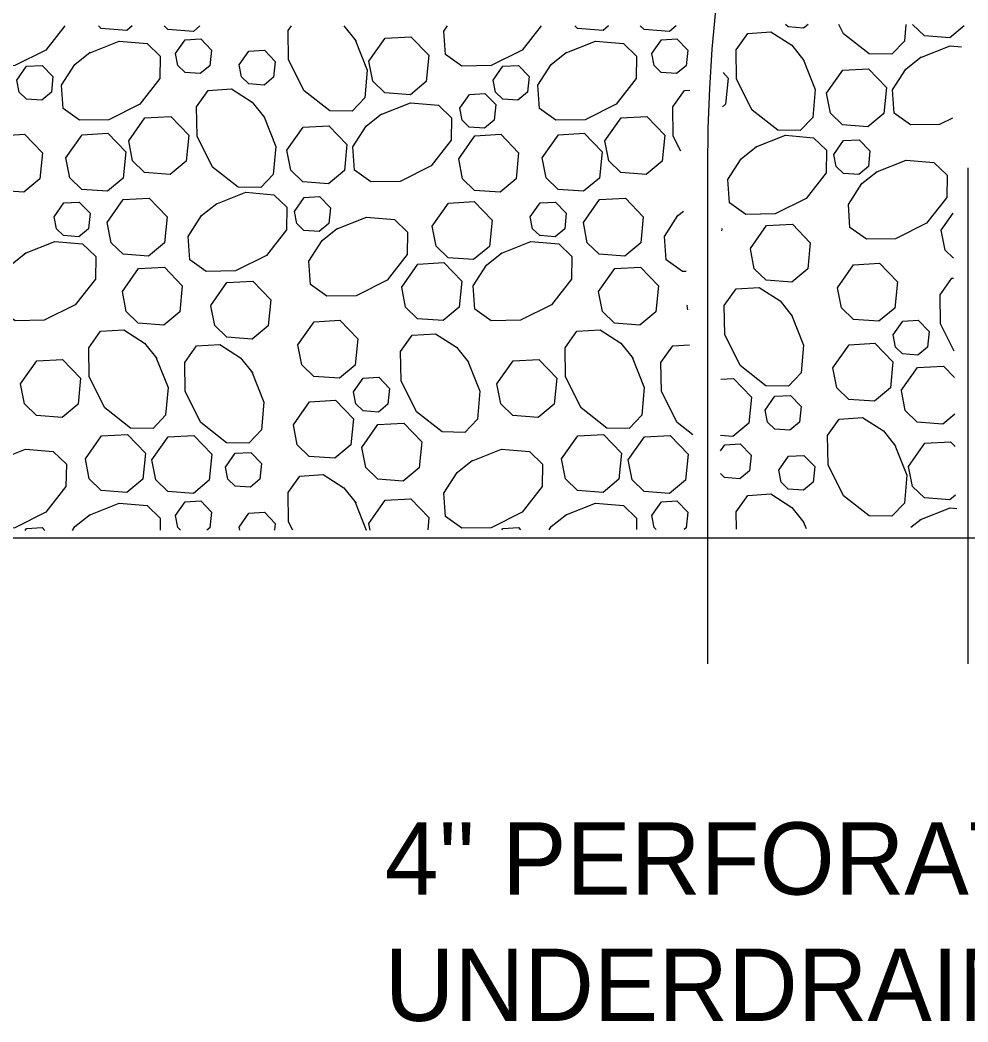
# Model space of a CAD drawing. Extents: x 1007 to 1035.5, y 1000.5 to 1021.5.
# Drawn here: x 1010.162 to 1012.788, y 1009.938 to 1012.713 of the extents above; entities that cross this region are included whole.
import ezdxf

# ---------------------------------------------------------------- set-up
doc = ezdxf.new("R2010")
doc.units = 0
doc.layers.add('1', color=7, linetype='Continuous')
doc.layers.add('5', color=7, linetype='Continuous')

msp = doc.modelspace()

# ---------------------------------------------------------------- linework, layer by layer
at = {"layer": '1'}
for p, q in [((1012.0662, 1012.3034), (1012.0662, 1010.9296)), ((1012.7881, 1012.3034), (1012.7881, 1010.9296)), ((1008.4609, 1011.2787), (1030.2933, 1011.2787))]:
    msp.add_line(p, q, dxfattribs=at)
for radius in [7.875, 7.5598, 7.1399, 4.2697]:
    msp.add_arc((1016.336, 1012.3034), radius, 90, 180, dxfattribs=at)
at = {"layer": '5'}
for points in [[(1010.2868, 1012.6968), (1010.2342, 1012.6295), (1010.1483, 1012.5866), (1010.0673, 1012.5851), (1010.0218, 1012.6175), (1010.0175, 1012.6819), (1010.0271, 1012.6968)], [(1010.4732, 1012.6968), (1010.4581, 1012.6842), (1010.3875, 1012.6894), (1010.3798, 1012.6968)], [(1010.6608, 1012.6968), (1010.6425, 1012.6816), (1010.5718, 1012.6867), (1010.5613, 1012.6968)], [(1011.0908, 1012.6579), (1011.1241, 1012.5741), (1011.1174, 1012.497), (1011.0827, 1012.4604), (1011.0202, 1012.4616), (1010.9491, 1012.5172), (1010.9062, 1012.603), (1010.9048, 1012.6839), (1010.9139, 1012.6968)], [(1011.0593, 1012.6968), (1011.093, 1012.6545)], [(1011.606, 1012.6968), (1011.5533, 1012.6295), (1011.4674, 1012.5866), (1011.3865, 1012.5851), (1011.3409, 1012.6175), (1011.3367, 1012.6819), (1011.3463, 1012.6968)], [(1011.7923, 1012.6968), (1011.7773, 1012.6842), (1011.7066, 1012.6894), (1011.6989, 1012.6968)], [(1011.9799, 1012.6968), (1011.9616, 1012.6816), (1011.891, 1012.6867), (1011.8805, 1012.6968)], [(1012.3453, 1012.701), (1012.3329, 1012.6907), (1012.2905, 1012.6938), (1012.2831, 1012.701)], [(1012.616, 1012.701), (1012.612, 1012.6548), (1012.5772, 1012.6182), (1012.5147, 1012.6194), (1012.4437, 1012.675), (1012.4307, 1012.701)], [(1012.7775, 1012.6967), (1012.7382, 1012.6639), (1012.6675, 1012.6691), (1012.6346, 1012.701)], [(1011.1289, 1012.5989), (1011.1738, 1012.6627), (1011.2453, 1012.6667), (1011.2951, 1012.6152), (1011.2878, 1012.5429), (1011.2437, 1012.5061), (1011.173, 1012.5112), (1011.1398, 1012.5434), (1011.129, 1012.5989)], [(1012.3318, 1012.6042), (1012.365, 1012.5204), (1012.3583, 1012.4433), (1012.3236, 1012.4067), (1012.2611, 1012.4079), (1012.19, 1012.4635), (1012.1472, 1012.5493), (1012.1457, 1012.6302), (1012.1781, 1012.6758), (1012.2425, 1012.6801), (1012.3002, 1012.6432), (1012.3339, 1012.6008)], [(1010.3535, 1012.6214), (1010.4373, 1012.6547), (1010.5143, 1012.648), (1010.551, 1012.6132), (1010.5498, 1012.5507), (1010.4943, 1012.4797), (1010.4084, 1012.4367), (1010.3275, 1012.4353), (1010.2819, 1012.4677), (1010.2777, 1012.5322), (1010.3146, 1012.5898), (1010.3569, 1012.6236)], [(1010.593, 1012.6201), (1010.6198, 1012.6584), (1010.6628, 1012.6608), (1010.6927, 1012.6299), (1010.6883, 1012.5865), (1010.6618, 1012.5644), (1010.6194, 1012.5676), (1010.5995, 1012.5869), (1010.593, 1012.6201)], [(1011.6727, 1012.6214), (1011.7565, 1012.6547), (1011.8335, 1012.648), (1011.8702, 1012.6132), (1011.869, 1012.5507), (1011.8134, 1012.4797), (1011.7275, 1012.4367), (1011.6467, 1012.4353), (1011.6011, 1012.4677), (1011.5968, 1012.5322), (1011.6337, 1012.5898), (1011.676, 1012.6236)], [(1011.9121, 1012.6201), (1011.939, 1012.6584), (1011.9819, 1012.6608), (1012.0118, 1012.6299), (1012.0075, 1012.5865), (1011.9809, 1012.5644), (1011.9385, 1012.5676), (1011.9186, 1012.5869), (1011.9122, 1012.6201)], [(1012.6548, 1012.6085), (1012.7387, 1012.6417), (1012.77, 1012.639)], [(1010.7695, 1012.5886), (1010.7964, 1012.6268), (1010.8393, 1012.6293), (1010.8692, 1012.5983), (1010.8648, 1012.555), (1010.8383, 1012.5329), (1010.796, 1012.536), (1010.776, 1012.5553), (1010.7695, 1012.5886)], [(1012.745, 1012.4415), (1012.7097, 1012.4238), (1012.6288, 1012.4224), (1012.5833, 1012.4547), (1012.5789, 1012.5192), (1012.6158, 1012.5768), (1012.6582, 1012.6106)], [(1010.1538, 1012.5466), (1010.1807, 1012.5848), (1010.2236, 1012.5872), (1010.2534, 1012.5563), (1010.2491, 1012.513), (1010.2226, 1012.4909), (1010.1802, 1012.494), (1010.1603, 1012.5133), (1010.1538, 1012.5466)], [(1011.4728, 1012.5466), (1011.4998, 1012.5848), (1011.5427, 1012.5872), (1011.5725, 1012.5563), (1011.5683, 1012.513), (1011.5417, 1012.4909), (1011.4993, 1012.494), (1011.4793, 1012.5133), (1011.4729, 1012.5466)], [(1012.3963, 1012.5102), (1012.4412, 1012.5739), (1012.5128, 1012.578), (1012.5625, 1012.5264), (1012.5553, 1012.4542), (1012.5111, 1012.4174), (1012.4404, 1012.4225), (1012.4072, 1012.4547), (1012.3964, 1012.5102)], [(1012.1096, 1012.5672), (1012.124, 1012.5522), (1012.1168, 1012.4799), (1012.1081, 1012.4727)], [(1010.8373, 1012.4464), (1010.8705, 1012.3626), (1010.8638, 1012.2855), (1010.829, 1012.2489), (1010.7665, 1012.2501), (1010.6955, 1012.3057), (1010.6526, 1012.3915), (1010.6512, 1012.4724), (1010.6835, 1012.518), (1010.748, 1012.5222), (1010.8057, 1012.4853), (1010.8394, 1012.443)], [(1011.3804, 1012.4688), (1011.4073, 1012.5071), (1011.4503, 1012.5095), (1011.4801, 1012.4786), (1011.4758, 1012.4352), (1011.4493, 1012.4132), (1011.4068, 1012.4162), (1011.3869, 1012.4356), (1011.3804, 1012.4688)], [(1011.9926, 1012.3499), (1011.9718, 1012.3915), (1011.9703, 1012.4724), (1012.0027, 1012.518), (1012.0173, 1012.519)], [(1011.1603, 1012.4507), (1011.2442, 1012.4839), (1011.3212, 1012.4772), (1011.3578, 1012.4424), (1011.3566, 1012.3799), (1011.301, 1012.3089), (1011.2152, 1012.266), (1011.1343, 1012.2646), (1011.0887, 1012.2969), (1011.0843, 1012.3614), (1011.1213, 1012.419), (1011.1637, 1012.4527)], [(1010.4633, 1012.3781), (1010.5082, 1012.4418), (1010.5797, 1012.4459), (1010.6295, 1012.3943), (1010.6223, 1012.3221), (1010.578, 1012.2853), (1010.5074, 1012.2904), (1010.4742, 1012.3227), (1010.4633, 1012.3781)], [(1011.7825, 1012.3781), (1011.8273, 1012.4418), (1011.8988, 1012.4459), (1011.9486, 1012.3943), (1011.9414, 1012.3221), (1011.8972, 1012.2853), (1011.8265, 1012.2904), (1011.7933, 1012.3227), (1011.7825, 1012.3781)], [(1010.9018, 1012.3523), (1010.9467, 1012.4161), (1011.0182, 1012.4202), (1011.0679, 1012.3686), (1011.0608, 1012.2963), (1011.0165, 1012.2596), (1010.9458, 1012.2647), (1010.9127, 1012.2969), (1010.9018, 1012.3523)], [(1010.0583, 1012.3287), (1010.1031, 1012.3924), (1010.1747, 1012.3966), (1010.2244, 1012.345), (1010.2172, 1012.2727), (1010.173, 1012.2359), (1010.1023, 1012.2411), (1010.0691, 1012.2732), (1010.0583, 1012.3287)], [(1010.2895, 1012.3313), (1010.3343, 1012.3951), (1010.4059, 1012.3992), (1010.4557, 1012.3476), (1010.4484, 1012.2753), (1010.4043, 1012.2386), (1010.3336, 1012.2437), (1010.3003, 1012.2759), (1010.2896, 1012.3313)], [(1011.3774, 1012.3287), (1011.4223, 1012.3924), (1011.4938, 1012.3966), (1011.5435, 1012.345), (1011.5363, 1012.2727), (1011.4922, 1012.2359), (1011.4215, 1012.2411), (1011.3883, 1012.2732), (1011.3775, 1012.3287)], [(1011.6087, 1012.3313), (1011.6535, 1012.3951), (1011.725, 1012.3992), (1011.7748, 1012.3476), (1011.7676, 1012.2753), (1011.7233, 1012.2386), (1011.6527, 1012.2437), (1011.6195, 1012.2759), (1011.6087, 1012.3313)], [(1012.1988, 1012.3605), (1012.2828, 1012.3937), (1012.3598, 1012.3871), (1012.3963, 1012.3523), (1012.3952, 1012.2898), (1012.3397, 1012.2187), (1012.2538, 1012.1758), (1012.1728, 1012.1744), (1012.1273, 1012.2068), (1012.123, 1012.2712), (1012.1599, 1012.3289), (1012.2023, 1012.3627)], [(1012.4168, 1012.3407), (1012.4437, 1012.3791), (1012.4866, 1012.3815), (1012.5164, 1012.3506), (1012.5122, 1012.3072), (1012.4856, 1012.2851), (1012.4432, 1012.2882), (1012.4233, 1012.3076), (1012.4168, 1012.3407)], [(1012.5329, 1012.2917), (1012.6168, 1012.3249), (1012.6938, 1012.3182), (1012.7303, 1012.2835), (1012.7292, 1012.221), (1012.6737, 1012.1499), (1012.5878, 1012.107), (1012.5068, 1012.1056), (1012.4613, 1012.138), (1012.457, 1012.2024), (1012.494, 1012.2601), (1012.5363, 1012.2938)], [(1010.4036, 1012.1517), (1010.4484, 1012.2155), (1010.52, 1012.2196), (1010.5697, 1012.168), (1010.5625, 1012.0957), (1010.5183, 1012.0589), (1010.4477, 1012.0641), (1010.4144, 1012.0962), (1010.4037, 1012.1517)], [(1010.7043, 1012.2027), (1010.7882, 1012.2359), (1010.8652, 1012.2292), (1010.9018, 1012.1945), (1010.9007, 1012.132), (1010.8451, 1012.0609), (1010.7593, 1012.018), (1010.6783, 1012.0166), (1010.6328, 1012.049), (1010.6284, 1012.1134), (1010.6654, 1012.1711), (1010.7078, 1012.2048)], [(1010.9223, 1012.1829), (1010.9492, 1012.2212), (1010.9921, 1012.2237), (1011.0219, 1012.1927), (1011.0176, 1012.1493), (1010.9911, 1012.1272), (1010.9487, 1012.1303), (1010.9288, 1012.1497), (1010.9223, 1012.1829)], [(1011.7228, 1012.1517), (1011.7675, 1012.2155), (1011.8391, 1012.2196), (1011.8888, 1012.168), (1011.8817, 1012.0957), (1011.8374, 1012.0589), (1011.7668, 1012.0641), (1011.7335, 1012.0962), (1011.7228, 1012.1517)], [(1010.2567, 1012.1682), (1010.2836, 1012.2065), (1010.3265, 1012.2089), (1010.3564, 1012.178), (1010.3521, 1012.1347), (1010.3256, 1012.1126), (1010.2832, 1012.1157), (1010.2632, 1012.135), (1010.2568, 1012.1682)], [(1011.3039, 1012.142), (1011.3488, 1012.2057), (1011.4203, 1012.2099), (1011.47, 1012.1582), (1011.4628, 1012.086), (1011.4187, 1012.0492), (1011.348, 1012.0544), (1011.3148, 1012.0866), (1011.3039, 1012.142)], [(1011.5758, 1012.1682), (1011.6028, 1012.2065), (1011.6457, 1012.2089), (1011.6755, 1012.178), (1011.6712, 1012.1347), (1011.6447, 1012.1126), (1011.6023, 1012.1157), (1011.5823, 1012.135), (1011.5758, 1012.1682)], [(1011.0383, 1012.1338), (1011.1222, 1012.1671), (1011.1993, 1012.1604), (1011.2358, 1012.1257), (1011.2347, 1012.0632), (1011.1791, 1011.9921), (1011.0933, 1011.9492), (1011.0123, 1011.9477), (1010.9668, 1011.9802), (1010.9625, 1012.0446), (1010.9994, 1012.1022), (1011.0418, 1012.136)], [(1012.0075, 1012.0167), (1011.9974, 1012.0166), (1011.9519, 1012.049), (1011.9476, 1012.1134), (1011.9845, 1012.1711), (1012, 1012.1834)], [(1012.7141, 1012.1312), (1012.7471, 1012.1781)], [(1012.1051, 1012.1363), (1012.1064, 1012.1349), (1012.1051, 1012.1292)], [(1012.1853, 1012.0797), (1012.2302, 1012.1434), (1012.3017, 1012.1475), (1012.3514, 1012.0959), (1012.3443, 1012.0237), (1012.3, 1011.9868), (1012.2294, 1011.992), (1012.1962, 1012.0242), (1012.1853, 1012.0796)], [(1012.7481, 1012.0533), (1012.7249, 1012.0757), (1012.7142, 1012.1312)], [(1010.1748, 1012.0661), (1010.2586, 1012.0993), (1010.3356, 1012.0927), (1010.3722, 1012.0578), (1010.371, 1011.9953), (1010.3155, 1011.9243), (1010.2296, 1011.8814), (1010.1487, 1011.88), (1010.1032, 1011.9123), (1010.0988, 1011.9768), (1010.1358, 1012.0344), (1010.1782, 1012.0682)], [(1011.4938, 1012.0661), (1011.5777, 1012.0993), (1011.6548, 1012.0927), (1011.6913, 1012.0578), (1011.6902, 1011.9953), (1011.6346, 1011.9243), (1011.5488, 1011.8814), (1011.4678, 1011.88), (1011.4223, 1011.9123), (1011.418, 1011.9768), (1011.4549, 1012.0344), (1011.4973, 1012.0682)], [(1010.4458, 1011.9608), (1010.4906, 1012.0246), (1010.5622, 1012.0287), (1010.6118, 1011.9771), (1010.6047, 1011.9048), (1010.5605, 1011.8681), (1010.4898, 1011.8732), (1010.4566, 1011.9054), (1010.4458, 1011.9608)], [(1011.2196, 1011.9733), (1011.2644, 1012.0371), (1011.3359, 1012.0412), (1011.3857, 1011.9896), (1011.3785, 1011.9173), (1011.3343, 1011.8806), (1011.2637, 1011.8857), (1011.2304, 1011.9179), (1011.2196, 1011.9733)], [(1011.7649, 1011.9608), (1011.8097, 1012.0246), (1011.8813, 1012.0287), (1011.931, 1011.9771), (1011.9238, 1011.9048), (1011.8796, 1011.8681), (1011.809, 1011.8732), (1011.7758, 1011.9054), (1011.7649, 1011.9608)], [(1012.4267, 1011.9712), (1012.4715, 1012.035), (1012.5431, 1012.0391), (1012.5928, 1011.9875), (1012.5857, 1011.9152), (1012.5414, 1011.8784), (1012.4708, 1011.8836), (1012.4375, 1011.9158), (1012.4268, 1011.9712)], [(1012.7501, 1011.7962), (1012.7125, 1011.8713), (1012.7111, 1011.9522), (1012.7435, 1011.9977), (1012.7485, 1011.9981)], [(1010.6908, 1011.9218), (1010.7356, 1011.9856), (1010.8072, 1011.9897), (1010.8569, 1011.9381), (1010.8497, 1011.8658), (1010.8055, 1011.829), (1010.7348, 1011.8342), (1010.7017, 1011.8664), (1010.6908, 1011.9217)], [(1012.2993, 1011.8964), (1012.3325, 1011.8126), (1012.3258, 1011.7355), (1012.2911, 1011.6989), (1012.2286, 1011.7001), (1012.1575, 1011.7557), (1012.1147, 1011.8415), (1012.1132, 1011.9224), (1012.1456, 1011.968), (1012.21, 1011.9722), (1012.2677, 1011.9353), (1012.3014, 1011.893)], [(1012.0099, 1011.9218), (1012.0116, 1011.9242)], [(1012.0123, 1011.9102), (1012.01, 1011.9217)], [(1010.9322, 1011.8134), (1010.977, 1011.8772), (1011.0485, 1011.8812), (1011.0983, 1011.8297), (1011.0911, 1011.7574), (1011.0469, 1011.7206), (1010.9763, 1011.7257), (1010.943, 1011.758), (1010.9322, 1011.8134)], [(1012.5807, 1011.8406), (1012.6076, 1011.8788), (1012.6505, 1011.8813), (1012.6803, 1011.8503), (1012.6761, 1011.807), (1012.6495, 1011.7849), (1012.6072, 1011.788), (1012.5872, 1011.8073), (1012.5808, 1011.8406)], [(1010.539, 1011.7792), (1010.5723, 1011.6954), (1010.5656, 1011.6183), (1010.5308, 1011.5817), (1010.4683, 1011.5829), (1010.3973, 1011.6385), (1010.3543, 1011.7243), (1010.3529, 1011.8052), (1010.3853, 1011.8508), (1010.4498, 1011.8551), (1010.5074, 1011.8182), (1010.5412, 1011.7758)], [(1011.4027, 1011.7684), (1011.4359, 1011.6846), (1011.4293, 1011.6075), (1011.3944, 1011.5709), (1011.3319, 1011.5721), (1011.2609, 1011.6276), (1011.218, 1011.7135), (1011.2166, 1011.7944), (1011.2489, 1011.8399), (1011.3134, 1011.8442), (1011.371, 1011.8073), (1011.4048, 1011.765)], [(1011.8582, 1011.7792), (1011.8914, 1011.6954), (1011.8848, 1011.6183), (1011.8499, 1011.5817), (1011.7874, 1011.5829), (1011.7164, 1011.6385), (1011.6735, 1011.7243), (1011.6721, 1011.8052), (1011.7044, 1011.8508), (1011.7689, 1011.8551), (1011.8265, 1011.8182), (1011.8603, 1011.7758)], [(1010.8048, 1011.7386), (1010.838, 1011.6547), (1010.8313, 1011.5777), (1010.7965, 1011.5411), (1010.734, 1011.5422), (1010.663, 1011.5978), (1010.6201, 1011.6837), (1010.6187, 1011.7646), (1010.651, 1011.8102), (1010.7155, 1011.8144), (1010.7732, 1011.7775), (1010.8069, 1011.7352)], [(1012.0259, 1011.5636), (1011.9822, 1011.5978), (1011.9393, 1011.6837), (1011.9378, 1011.7646), (1011.9702, 1011.8102), (1012.0166, 1011.8132)], [(1012.4142, 1011.7498), (1012.459, 1011.8136), (1012.5305, 1011.8177), (1012.5803, 1011.7661), (1012.5731, 1011.6938), (1012.5288, 1011.6571), (1012.4582, 1011.6622), (1012.425, 1011.6944), (1012.4142, 1011.7498)], [(1010.164, 1011.7049), (1010.2088, 1011.7687), (1010.2804, 1011.7727), (1010.3302, 1011.7212), (1010.323, 1011.6489), (1010.2788, 1011.6122), (1010.2081, 1011.6172), (1010.1748, 1011.6495), (1010.1641, 1011.7049)], [(1011.4832, 1011.7049), (1011.528, 1011.7687), (1011.5995, 1011.7727), (1011.6493, 1011.7212), (1011.6421, 1011.6489), (1011.5979, 1011.6122), (1011.5273, 1011.6172), (1011.494, 1011.6495), (1011.4832, 1011.7049)], [(1012.6035, 1011.6866), (1012.6483, 1011.7502), (1012.7199, 1011.7544), (1012.7507, 1011.7225)], [(1011.0862, 1011.6827), (1011.1131, 1011.721), (1011.156, 1011.7235), (1011.1858, 1011.6925), (1011.1815, 1011.6492), (1011.155, 1011.6271), (1011.1126, 1011.6302), (1011.0927, 1011.6495), (1011.0862, 1011.6827)], [(1012.1033, 1011.7181), (1012.1387, 1011.7201), (1012.1884, 1011.6685), (1012.1813, 1011.5962), (1012.137, 1011.5594), (1012.1028, 1011.5619)], [(1012.2263, 1011.6326), (1012.2531, 1011.6707), (1012.2961, 1011.6732), (1012.3259, 1011.6422), (1012.3216, 1011.5989), (1012.2951, 1011.5769), (1012.2527, 1011.5799), (1012.2327, 1011.5992), (1012.2263, 1011.6325)], [(1012.7515, 1011.6213), (1012.7183, 1011.5937), (1012.6476, 1011.5989), (1012.6143, 1011.6311), (1012.6036, 1011.6865)], [(1010.9197, 1011.592), (1010.9644, 1011.6557), (1011.036, 1011.6598), (1011.0858, 1011.6082), (1011.0785, 1011.536), (1011.0343, 1011.4992), (1010.9637, 1011.5043), (1010.9304, 1011.5366), (1010.9197, 1011.592)], [(1012.5853, 1011.5357), (1012.6187, 1011.4519), (1012.612, 1011.3749), (1012.5772, 1011.3383), (1012.5147, 1011.3395), (1012.4437, 1011.3951), (1012.4008, 1011.4809), (1012.3993, 1011.5618), (1012.4317, 1011.6073), (1012.4962, 1011.6117), (1012.5538, 1011.5747), (1012.5875, 1011.5324)], [(1011.109, 1011.5287), (1011.1538, 1011.5924), (1011.2253, 1011.5966), (1011.2752, 1011.545), (1011.2679, 1011.4727), (1011.2238, 1011.4359), (1011.1531, 1011.4411), (1011.1198, 1011.4732), (1011.109, 1011.5287)], [(1010.3434, 1011.4971), (1010.3882, 1011.5609), (1010.4598, 1011.5649), (1010.5095, 1011.5134), (1010.5023, 1011.4411), (1010.4581, 1011.4043), (1010.3875, 1011.4094), (1010.3543, 1011.4417), (1010.3434, 1011.4971)], [(1010.5278, 1011.4944), (1010.5726, 1011.5582), (1010.6442, 1011.5622), (1010.6939, 1011.5107), (1010.6867, 1011.4384), (1010.6425, 1011.4016), (1010.5718, 1011.4067), (1010.5386, 1011.439), (1010.5278, 1011.4944)], [(1011.6625, 1011.4971), (1011.7073, 1011.5609), (1011.7789, 1011.5649), (1011.8287, 1011.5134), (1011.8214, 1011.4411), (1011.7773, 1011.4043), (1011.7066, 1011.4094), (1011.6733, 1011.4417), (1011.6626, 1011.4971)], [(1011.8469, 1011.4944), (1011.8917, 1011.5582), (1011.9633, 1011.5622), (1012.013, 1011.5107), (1012.0058, 1011.4384), (1011.9616, 1011.4016), (1011.891, 1011.4067), (1011.8578, 1011.439), (1011.8469, 1011.4944)], [(1010.0934, 1011.4912), (1010.1773, 1011.5245), (1010.2543, 1011.5178), (1010.2908, 1011.4831), (1010.2897, 1011.4206), (1010.2342, 1011.3496), (1010.1483, 1011.3066), (1010.0673, 1011.3052), (1010.0218, 1011.3376), (1010.0175, 1011.402), (1010.0545, 1011.4597), (1010.0968, 1011.4934)], [(1011.4125, 1011.4912), (1011.4963, 1011.5245), (1011.5734, 1011.5178), (1011.61, 1011.4831), (1011.6088, 1011.4206), (1011.5533, 1011.3496), (1011.4674, 1011.3066), (1011.3865, 1011.3052), (1011.3409, 1011.3376), (1011.3367, 1011.402), (1011.3736, 1011.4597), (1011.4159, 1011.4934)], [(1012.1026, 1011.5194), (1012.1144, 1011.5362), (1012.1573, 1011.5387), (1012.1872, 1011.5077), (1012.1828, 1011.4644), (1012.1563, 1011.4423), (1012.1139, 1011.4454), (1012.1023, 1011.4567)], [(1012.6235, 1011.4767), (1012.6683, 1011.5406), (1012.7398, 1011.5446), (1012.7523, 1011.5317)], [(1010.7317, 1011.4747), (1010.7586, 1011.5129), (1010.8015, 1011.5154), (1010.8313, 1011.4844), (1010.827, 1011.4411), (1010.8005, 1011.4191), (1010.7582, 1011.4221), (1010.7382, 1011.4414), (1010.7317, 1011.4747)], [(1012.264, 1011.4665), (1012.2909, 1011.5047), (1012.3338, 1011.5072), (1012.3638, 1011.4762), (1012.3594, 1011.4329), (1012.3329, 1011.4108), (1012.2905, 1011.4139), (1012.2705, 1011.4332), (1012.2641, 1011.4665)], [(1012.7537, 1011.3968), (1012.7382, 1011.384), (1012.6675, 1011.3891), (1012.6343, 1011.4213), (1012.6235, 1011.4767)], [(1010.9177, 1011.3002), (1010.9062, 1011.3231), (1010.9048, 1011.404), (1010.9372, 1011.4495), (1011.0016, 1011.4538), (1011.0593, 1011.4169), (1011.093, 1011.3746)], [(1011.1289, 1011.3189), (1011.1738, 1011.3827), (1011.2453, 1011.3867), (1011.2951, 1011.3352), (1011.2916, 1011.3007)], [(1012.1466, 1011.3023), (1012.1457, 1011.3503), (1012.1781, 1011.3959), (1012.2425, 1011.4002), (1012.3002, 1011.3632), (1012.3339, 1011.3209)], [(1010.3535, 1011.3415), (1010.4373, 1011.3747), (1010.5143, 1011.3681), (1010.551, 1011.3332), (1010.5503, 1011.2996)], [(1010.593, 1011.3402), (1010.6198, 1011.3784), (1010.6628, 1011.3809), (1010.6927, 1011.3499), (1010.6883, 1011.3066), (1010.6802, 1011.2997)], [(1011.0908, 1011.3779), (1011.1216, 1011.3004)], [(1011.6727, 1011.3415), (1011.7565, 1011.3747), (1011.8335, 1011.3681), (1011.8702, 1011.3332), (1011.8696, 1011.3015)], [(1011.9121, 1011.3402), (1011.939, 1011.3784), (1011.9819, 1011.3809), (1012.0118, 1011.3499), (1012.0075, 1011.3066), (1012.0016, 1011.3017)], [(1012.6548, 1011.3286), (1012.7387, 1011.3617), (1012.757, 1011.3602)], [(1010.3078, 1011.2992), (1010.3146, 1011.3099), (1010.3569, 1011.3437)], [(1010.6069, 1011.2997), (1010.5995, 1011.3069), (1010.593, 1011.3402)], [(1010.7695, 1011.3087), (1010.7964, 1011.3469), (1010.8393, 1011.3494), (1010.8692, 1011.3184), (1010.8673, 1011.3001)], [(1011.6281, 1011.3012), (1011.6337, 1011.3099), (1011.676, 1011.3437)], [(1011.9241, 1011.3016), (1011.9186, 1011.3069), (1011.9122, 1011.3402)], [(1012.6303, 1011.3084), (1012.6582, 1011.3307)], [(1010.1766, 1011.2991), (1010.1807, 1011.3049), (1010.2236, 1011.3073), (1010.2315, 1011.2992)], [(1010.7713, 1011.2999), (1010.7695, 1011.3087)], [(1011.1326, 1011.3004), (1011.129, 1011.3189)], [(1011.497, 1011.301), (1011.4998, 1011.3049), (1011.5427, 1011.3073), (1011.5488, 1011.3011)], [(1012.3318, 1011.3242), (1012.3395, 1011.3047)]]:
    msp.add_lwpolyline(points, dxfattribs=at)

# ---------------------------------------------------------------- texts
at = {"layer": '1'}
for s, p in [("4'' PERFORATED", (1011.1725, 1010.2907)), ('UNDERDRAIN PIPE', (1011.1725, 1009.9407))]:
    msp.add_text(s, height=0.2, dxfattribs=at).set_placement(p)

doc.saveas('drawing.dxf')
